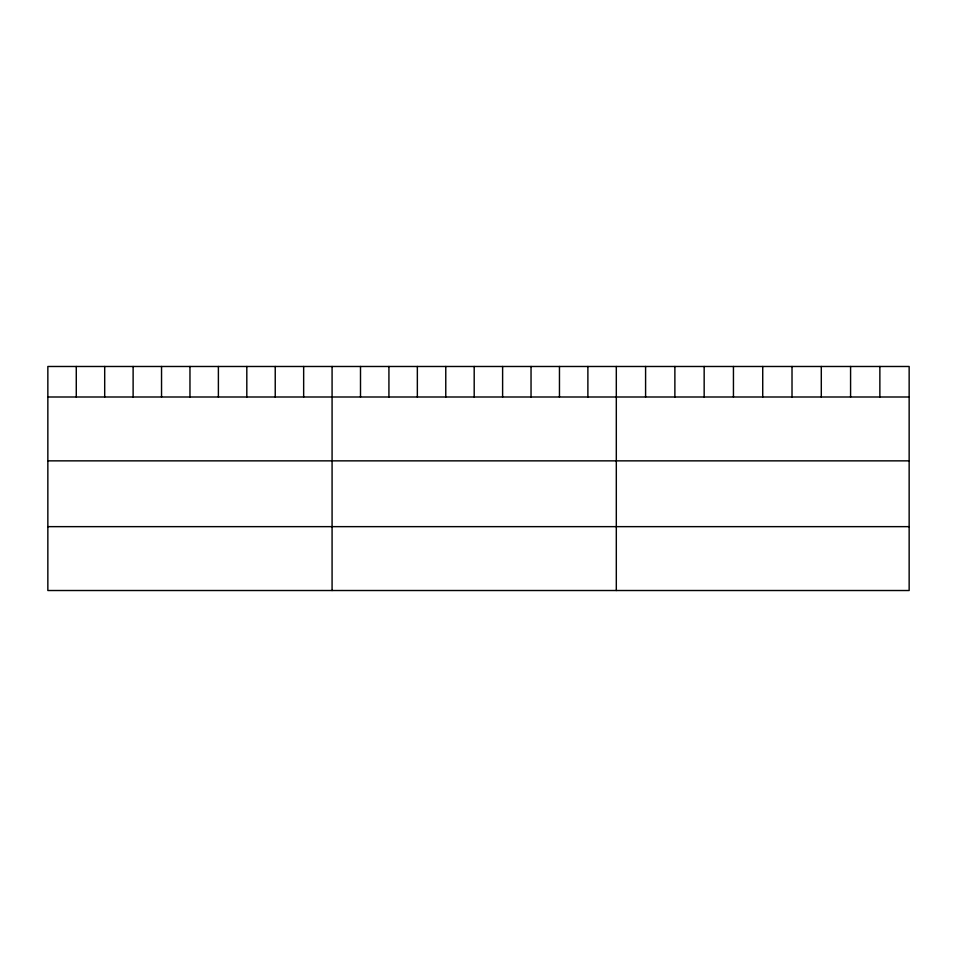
<?xml version="1.0" encoding="UTF-8"?>
<svg xmlns="http://www.w3.org/2000/svg" width="957" height="957" viewBox="0 0 957 957"><rect width="100%" height="100%" fill="white"/><g stroke="black" fill="none" stroke-linecap="round" stroke-linejoin="round"><path stroke-width="1.44" d="M909.15 396.999L909.15 590.517L47.85 590.517L47.85 366.483L909.15 366.483L909.15 396.999L47.85 396.999M47.85 460.855L909.15 460.855M47.85 526.649L909.15 526.649M879.866 366.483L879.866 396.999M850.582 366.483L850.582 396.999M821.297 366.483L821.297 396.999M792.013 366.483L792.013 396.999M762.729 366.483L762.729 396.999M733.445 366.483L733.445 396.999M704.161 366.483L704.161 396.999M674.876 366.483L674.876 396.999M645.592 366.483L645.592 396.999M616.308 366.483L616.308 590.517M587.885 366.483L587.885 396.999M559.462 366.483L559.462 396.999M531.039 366.483L531.039 396.999M502.616 366.483L502.616 396.999M474.193 366.483L474.193 396.999M445.771 366.483L445.771 396.999M417.348 366.483L417.348 396.999M388.925 366.483L388.925 396.999M360.502 366.483L360.502 396.999M332.079 366.483L332.079 590.517M303.656 366.483L303.656 396.999M275.233 366.483L275.233 396.999M246.81 366.483L246.81 396.999M218.387 366.483L218.387 396.999M189.965 366.483L189.965 396.999M161.542 366.483L161.542 396.999M133.119 366.483L133.119 396.999M104.696 366.483L104.696 396.999M76.273 366.483L76.273 396.999"/></g></svg>
